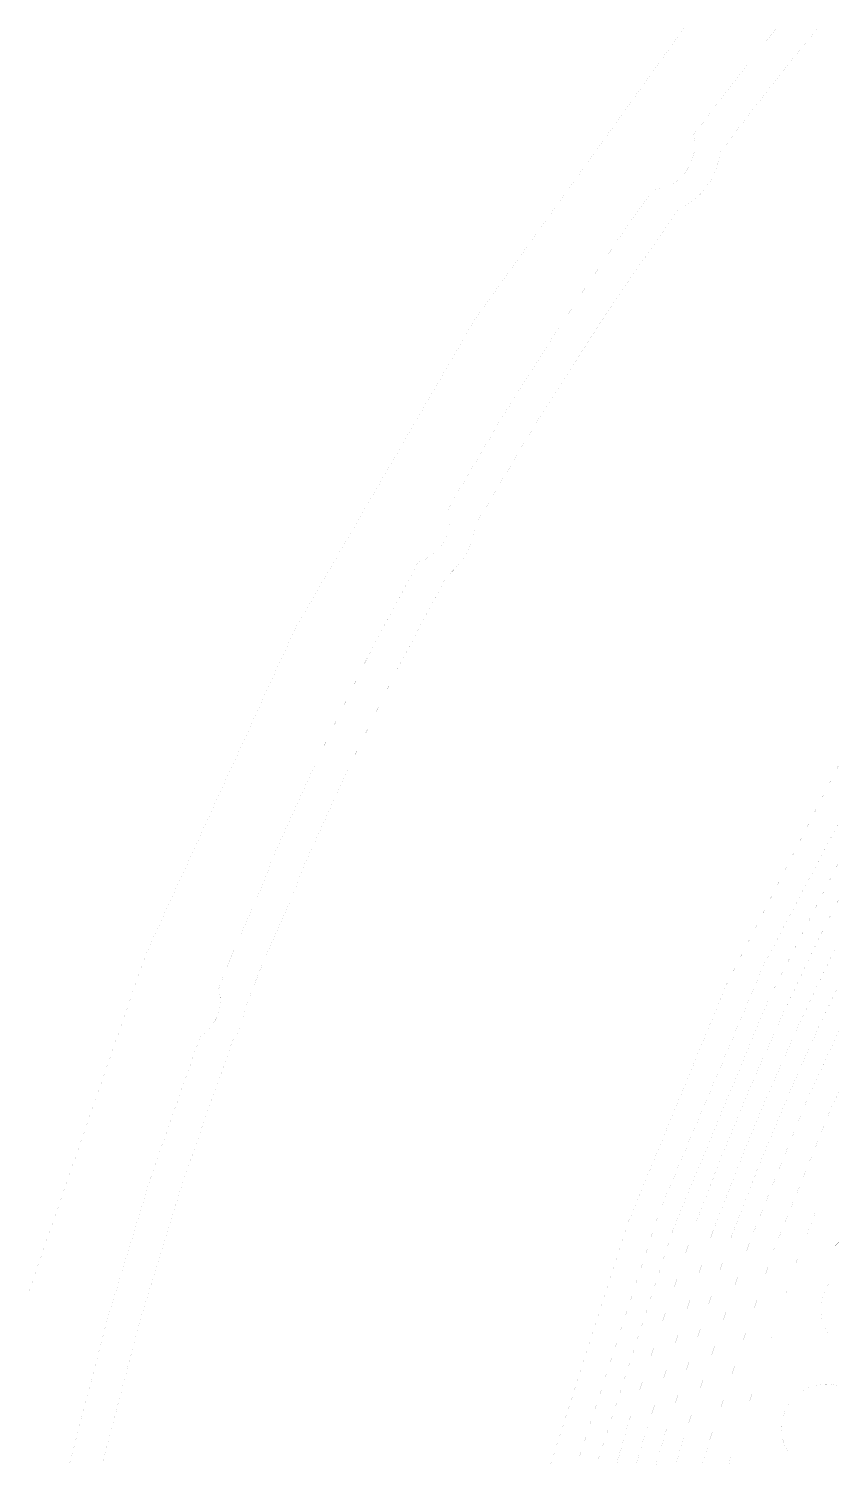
# Model space of a CAD drawing. Extents: x 726 to 4465, y 139 to 737.
# Drawn here: x 4229.8 to 4268.4, y 602.4 to 671.5 of the extents above; entities that cross this region are included whole.
import ezdxf

# ---------------------------------------------------------------- set-up
doc = ezdxf.new("R2010")
doc.units = 0
doc.layers.add('c_area', color=5, linetype='Continuous')
doc.layers.add('d_area', color=4, linetype='Continuous')

# ---------------------------------------------------------------- blocks, each defined once
blk = doc.blocks.new('PAD_R4')
at = {"layer": 'd_area', "const_width": 0.5}
blk.add_lwpolyline([(0.25, 0, 1), (-0.25, 0, 1)], format="xyb", close=True, dxfattribs=at)

msp = doc.modelspace()

# ---------------------------------------------------------------- linework, layer by layer
at = {"layer": 'c_area', "const_width": 0.0012}
for points in [[(4229.843, 602.434), (4229.843, 671.463), (4336.525, 671.463), (4336.525, 602.434), (4229.843, 602.434), (4229.843, 610.714, -0.096585), (4261.329, 671.463), (4265.782, 671.463)], [(4265.782, 671.463, 0.009276), (4261.809, 666.36, -0.462556), (4259.884, 663.738, 0.004421), (4258.105, 661.221, 0.021777), (4250.006, 648.383, -0.401747), (4248.561, 645.809, 0.022695), (4241.579, 631.613), (4241.119, 630.357), (4239.823, 627.447, 0.003282), (4238.978, 625.32, -0.326351), (4238.077, 622.97, 0.030821), (4231.801, 602.434), (4229.843, 602.434)], [(4233.374, 602.434, -0.030844), (4239.644, 622.792, 0.130835), (4240.262, 624.408, -0.003801), (4241.232, 626.849), (4242.536, 629.781), (4242.999, 631.043, -0.022756), (4249.943, 645.149, 0.214131), (4251.29, 647.551, -0.02622), (4261.083, 662.788, 0.268038), (4263.074, 665.498, -0.01097), (4267.753, 671.463), (4296.116, 671.463)], [(4256.204, 602.434, -0.063973), (4271.18, 637.806, -0.024129), (4275.304, 644.14, 0.014969), (4278.042, 647.898, -0.00764), (4280.81, 651.805, 0.005195), (4282.694, 654.437, -0.024956), (4287.319, 660.393, -0.021452), (4296.182, 669.803, 0.011981), (4297.806, 671.463), (4299.047, 671.463)], [(4299.047, 671.463, -0.01627), (4296.819, 669.147, 0.021455), (4288.008, 659.793, 0.024955), (4283.44, 653.908, -0.005192), (4281.546, 651.262, 0.007639), (4278.795, 647.378, -0.014934), (4276.031, 643.586, 0.024052), (4271.969, 637.344, 0.00374), (4270.853, 635.401, 0.05979), (4257.154, 602.434), (4256.204, 602.434)], [(4258.107, 602.434, -0.003729), (4258.728, 604.565, -0.009737), (4258.733, 604.582), (4261.917, 614.043, -0.018377), (4266.127, 624.142, -0.020397), (4271.651, 634.955, -0.024587), (4272.164, 635.763), (4284.748, 653.705, -0.015759), (4286.254, 655.716), (4288.587, 658.632, -0.032277), (4296.86, 667.905), (4297.461, 668.494, 0.020324), (4300.27, 671.463), (4301.475, 671.463)], [(4301.475, 671.463, -0.024192), (4298.099, 667.839), (4297.501, 667.254, 0.032278), (4289.307, 658.068), (4286.968, 655.145, 0.015759), (4285.497, 653.181), (4272.911, 635.236, 0.02468), (4272.445, 634.501, 0.020389), (4266.957, 623.758, 0.018362), (4262.776, 613.729), (4259.602, 604.296, 0.003279), (4259.057, 602.434), (4258.107, 602.434)], [(4260.01, 602.434, -0.002786), (4260.47, 604.006, -0.011332), (4260.476, 604.025), (4263.644, 613.435, -0.018323), (4267.79, 623.38, -0.020237), (4273.202, 633.977, -0.024752), (4273.715, 634.787), (4286.288, 652.712, -0.015709), (4287.683, 654.573), (4290.04, 657.519, -0.032226), (4298.146, 666.6), (4298.739, 667.184, 0.027879), (4302.669, 671.463), (4303.843, 671.463)], [(4303.843, 671.463, -0.001056), (4303.705, 671.29, -0.005981), (4303.025, 670.46, -0.025292), (4299.377, 666.529), (4298.787, 665.949, 0.032286), (4290.747, 656.938, -0.018779), (4290.725, 656.912), (4288.397, 654.001, 0.015709), (4287.036, 652.187), (4274.463, 634.26, 0.02479), (4273.997, 633.526, 0.038561), (4264.501, 613.118), (4261.345, 603.74, 0.002332), (4260.961, 602.434), (4260.01, 602.434)], [(4262.235, 602.434, -0.001667), (4262.508, 603.359, -0.010446), (4262.515, 603.383), (4265.657, 612.716, -0.038503), (4275.061, 632.922, -0.025748), (4275.479, 633.578), (4288.04, 651.486, -0.015381), (4289.327, 653.203, -0.019805), (4289.356, 653.242), (4291.711, 656.184, -0.032287), (4299.645, 665.079, -0.020888), (4299.683, 665.113), (4300.23, 665.651, 0.025301), (4303.964, 669.674, 0.005979), (4304.661, 670.528, 0.005481), (4305.396, 671.463), (4306.923, 671.463)], [(4281.69, 655.137, -0.005074), (4279.865, 652.586, 0.012395), (4275.519, 646.454, -0.006414), (4274.336, 644.89, 0.008484), (4274.302, 644.845, 0.024084), (4270.124, 638.422, 0.003461), (4269.075, 636.6, 0.003432), (4268.99, 636.447, 0.060776), (4254.935, 602.434), (4233.374, 602.434)], [(4266.896, 612.547, 0.000475), (4266.802, 612.298), (4266.248, 610.651)], [(4270.916, 602.434), (4265.5, 602.434), (4264.37, 603.564), (4263.616, 602.809, 0.000689), (4263.505, 602.434), (4262.235, 602.434)]]:
    msp.add_lwpolyline(points, format="xyb", dxfattribs=at)
for points in [[(4267.253, 613.483), (4268.208, 612.529), (4269.479, 613.799), (4268.206, 615.071), (4267.658, 614.523, 0.001944)], [(4266.936, 609.963), (4268.206, 608.693), (4268.256, 608.742, -0.140426), (4267.932, 609.872, -0.156466), (4268.33, 611.113), (4268.208, 611.235)], [(4266.936, 606.129), (4267.077, 605.988, -0.134873), (4268.167, 606.287, -0.142013), (4269.308, 605.957), (4269.479, 606.127), (4268.206, 607.4)], [(4265.017, 604.21), (4266.289, 602.938), (4266.364, 603.013, -0.142013), (4266.033, 604.154, -0.151747), (4266.409, 605.363), (4266.289, 605.482)]]:
    msp.add_lwpolyline(points, format="xyb", close=True, dxfattribs=at)
for points in [[(4266.248, 610.651), (4266.289, 610.61), (4267.561, 611.882), (4266.896, 612.547)], [(4264.316, 604.911), (4264.37, 604.857), (4265.643, 606.129), (4264.957, 606.815)], [(4264.957, 606.815), (4264.316, 604.911)]]:
    msp.add_lwpolyline(points, dxfattribs=at)
msp.add_lwpolyline([(4265.283, 607.782), (4266.289, 606.775), (4267.56, 608.046), (4266.289, 609.317), (4265.551, 608.578)], close=True, dxfattribs=at)

# ---------------------------------------------------------------- block references
at = {"layer": 'c_area', "xscale": 0.0012, "yscale": 0.0012, "zscale": 1.2}
for p in [(4265.782, 671.463), (4265.782, 671.463), (4266.896, 612.547), (4266.896, 612.547), (4266.248, 610.651), (4266.248, 610.651), (4264.957, 606.815), (4264.957, 606.815), (4264.316, 604.911), (4264.316, 604.911), (4229.843, 602.434), (4229.843, 602.434), (4233.374, 602.434), (4233.374, 602.434), (4256.204, 602.434), (4256.204, 602.434), (4258.107, 602.434), (4258.107, 602.434), (4260.01, 602.434), (4260.01, 602.434), (4262.235, 602.434), (4262.235, 602.434)]:
    msp.add_blockref('PAD_R4', p, dxfattribs=at)

doc.saveas('drawing.dxf')
